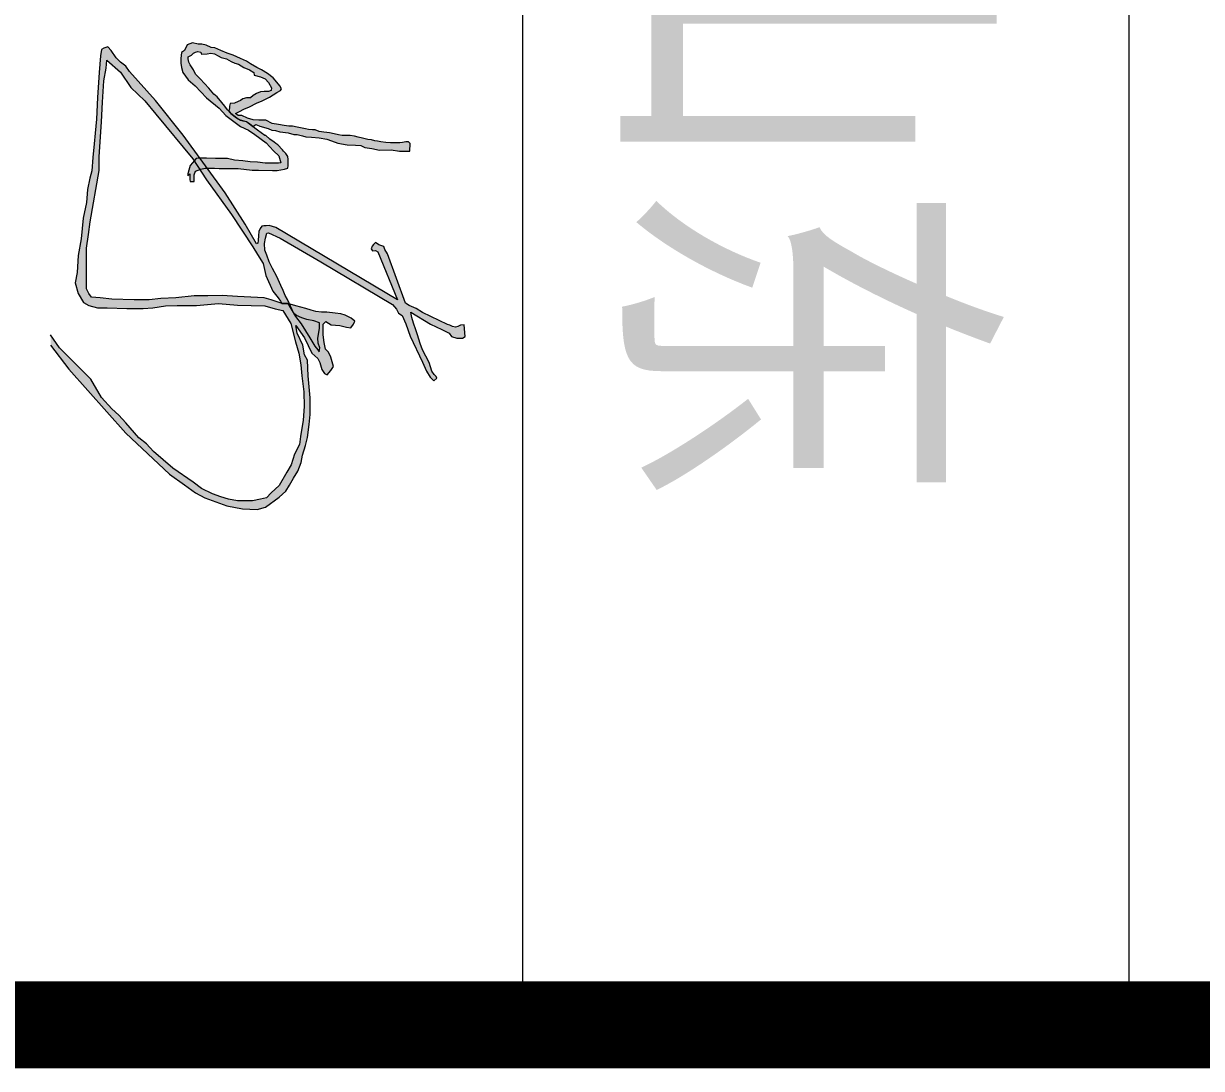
# Model space of a CAD drawing. Header units: inches. Extents: x -3733042 to -3450527, y 579159 to 997713.
# Drawn here: x -3723318 to -3721289, y 702138 to 703937 of the extents above; entities that cross this region are included whole.
import ezdxf
from ezdxf.enums import TextEntityAlignment as Align

# ---------------------------------------------------------------- set-up
doc = ezdxf.new("R2010")
doc.units = ezdxf.units.IN
doc.header["$LTSCALE"] = 1000
doc.header["$MEASUREMENT"] = 0
doc.linetypes.add('LENGSHUI', pattern=[22, 20, -1, 0, -1])
doc.layers.get('0').update_dxf_attribs({"lineweight": 18})
doc.layers.add('00签名', color=7, linetype='LENGSHUI', lineweight=18)
doc.layers.add('PUB_TITLE', color=153, linetype='Continuous', lineweight=18)
doc.styles.add('-黑体', font='', dxfattribs={"width": 0.7})
doc.styles.get('-黑体').set_extended_font_data('微软雅黑')

msp = doc.modelspace()

# ---------------------------------------------------------------- hatches: boundary and pattern name
at = {"layer": '00签名', "linetype": 'Continuous'}
for points in [[(-3723271.686067839, 703383.2400474205), (-3723239.884304023, 703341.8395552456), (-3723142.178411953, 703231.8067573876), (-3723066.851831057, 703160.7413549477), (-3723041.016133539, 703142.7569472251), (-3723021.920848342, 703128.7069970308), (-3723005.634323249, 703120.2770269159), (-3722968.004688967, 703106.2270767215), (-3722941.047119222, 703101.1681517015), (-3722915.773377702, 703100.0460415846), (-3722901.170680834, 703103.9781417423), (-3722877.966283632, 703121.0879636373), (-3722866.526246562, 703131.5405608108), (-3722860.060182995, 703141.9908006118), (-3722853.096416113, 703153.9379730243), (-3722845.635965799, 703166.3801940184), (-3722840.165308865, 703181.3094447854), (-3722837.677812171, 703193.7540231551), (-3722832.703838667, 703210.1778491616), (-3722829.22297511, 703224.1122880201), (-3722826.238794985, 703246.5097002323), (-3722824.249001606, 703263.9306955214), (-3722824.249001606, 703292.2993365697), (-3722827.730885047, 703330.1234055042), (-3722829.22297511, 703357.4972346403), (-3722834.19592873, 703366.457613949), (-3722837.181128739, 703382.8814399556), (-3722846.631372431, 703403.78427693), (-3722849.117849241, 703417.223667208), (-3722834.19592873, 703395.8210669041), (-3722821.761504912, 703369.4420496776), (-3722811.316874474, 703359.9866217868), (-3722807.834991033, 703353.5156296277), (-3722804.353107592, 703341.0734086323), (-3722799.876837404, 703334.1050105186), (-3722795.400567216, 703332.1153866984), (-3722788.934503649, 703339.5811907673), (-3722784.458233461, 703346.5495888846), (-3722788.934503649, 703362.4760089362), (-3722792.914090406, 703370.9366249187), (-3722797.888063909, 703376.4104477946), (-3722800.374540719, 703387.8578568784), (-3722801.866630782, 703400.7974838287), (-3722801.866630782, 703419.213291028), (-3722797.326107912, 703423.8879640544), (-3722788.543888137, 703418.2373381107), (-3722773.490402611, 703416.9832150412), (-3722762.199268582, 703413.8455499901), (-3722754.672525819, 703413.2161310794), (-3722749.654697309, 703419.4938185562), (-3722747.773011619, 703424.515025589), (-3722754.045297255, 703429.5362326219), (-3722764.080954273, 703434.557439653), (-3722771.60871692, 703437.0680431696), (-3722781.644373938, 703438.3245236148), (-3722796.071650785, 703440.2057082208), (-3722804.852850675, 703440.2057082206), (-3722814.889527577, 703440.8351271313), (-3722823.043498904, 703443.3457306477), (-3722831.824698794, 703446.4833956974), (-3722840.606918568, 703448.3669376791), (-3722849.388118459, 703450.8775411955), (-3722863.188166742, 703454.642267783), (-3722872.596595197, 703454.642267783), (-3722881.378814971, 703457.7822902086), (-3722891.414471989, 703460.9199552599), (-3722903.960063145, 703464.6870392216), (-3722949.874213885, 703466.6460171755), (-3722975.782323156, 703468.8996669056), (-3723000.565500548, 703467.7728420412), (-3723024.220686408, 703467.7728420413), (-3723055.762634029, 703464.392367446), (-3723081.6707433, 703463.2631852094), (-3723101.948073872, 703461.0095354796), (-3723127.856183142, 703461.0095354795), (-3723166.156900992, 703462.1363603434), (-3723186.433211681, 703464.3923674459), (-3723201.130757746, 703465.5663397958), (-3723205.575411535, 703472.2353513893), (-3723209.463208745, 703480.0170436024), (-3723210.01904544, 703489.4677567428), (-3723210.01904544, 703508.9231659622), (-3723209.463208745, 703527.8222348741), (-3723209.463208745, 703550.0569882662), (-3723206.130228346, 703573.9584052151), (-3723203.353084641, 703595.6368182997), (-3723187.845750803, 703684.0053473205), (-3723187.845750803, 703707.1382602797), (-3723186.444430403, 703733.0764485331), (-3723183.642809485, 703767.4257479082), (-3723182.241489085, 703801.7750472833), (-3723180.139508484, 703838.2271244366), (-3723175.936567166, 703859.9597571286), (-3723174.535246765, 703873.979061457), (-3723151.41753969, 703852.9489262758), (-3723133.202414249, 703827.0130953985), (-3723109.384046973, 703803.8778250631), (-3723090.469281216, 703780.7449121017), (-3723026.806091951, 703704.1561819254), (-3723003.279411454, 703667.5367312039), (-3722959.728331579, 703608.2299112399), (-3722923.241987086, 703552.4214345829), (-3722915.457213711, 703539.2743587045), (-3722905.725482078, 703523.6944726597), (-3722900.859616261, 703503.2442515303), (-3722888.695461662, 703475.978861608), (-3722879.450214624, 703464.7789768156), (-3722875.557317994, 703458.937403564), (-3722873.519590075, 703454.6021924217), (-3722862.746557038, 703454.6021924217), (-3722849.818509442, 703432.6102485704), (-3722839.907278252, 703420.1067358465), (-3722825.256646844, 703395.5263951303), (-3722816.638628368, 703381.2972844976), (-3722811.466797399, 703375.2600491879), (-3722808.881391856, 703371.3798112648), (-3722808.019590009, 703378.711245009), (-3722810.604995551, 703386.4717208534), (-3722811.036406416, 703395.094995652), (-3722808.451000874, 703411.9125031498), (-3722808.451000874, 703421.3985769049), (-3722817.930821198, 703425.281172202), (-3722829.997066947, 703427.4358122147), (-3722838.615085423, 703430.4556085577), (-3722848.094905746, 703434.3358464792), (-3722852.835325849, 703437.3532854478), (-3722863.608358886, 703461.9312687898), (-3722867.486977142, 703468.8313030544), (-3722870.934184532, 703477.0231783768), (-3722875.24319377, 703485.64881055), (-3722882.137608551, 703501.1721196166), (-3722889.463434196, 703515.4012302476), (-3722895.065656148, 703526.6129019129), (-3722898.94325452, 703538.2559730549), (-3722902.391481794, 703546.8792478534), (-3722903.253283642, 703558.0909195176), (-3722901.529679947, 703567.5769932743), (-3722898.943254519, 703576.2002680731), (-3722896.357848978, 703576.6316675514), (-3722876.104995618, 703567.5769932742), (-3722805.858456145, 703526.7614164869), (-3722682.432113432, 703452.876594511), (-3722675.806947986, 703444.9982499568), (-3722672.438271652, 703438.2561597636), (-3722666.181284273, 703433.9233059955), (-3722659.924296895, 703419.9558638983), (-3722652.224173878, 703398.7677846457), (-3722631.04832564, 703353.9800323426), (-3722624.310972971, 703338.08661553), (-3722618.053985593, 703327.9734802396), (-3722611.316632924, 703321.7122943816), (-3722606.503801068, 703326.0475055226), (-3722607.465551532, 703329.418550619), (-3722610.83524775, 703332.7895957173), (-3722615.166694433, 703338.5675198664), (-3722619.498141115, 703353.4967706335), (-3722625.272723435, 703364.093167634), (-3722631.04832564, 703375.1681115937), (-3722634.898387149, 703386.2454129294), (-3722639.711219005, 703401.1746636996), (-3722642.598510165, 703409.3618242719), (-3722646.449591557, 703420.920029944), (-3722649.336882717, 703430.5522608989), (-3722650.78103824, 703436.3301850479), (-3722651.26140353, 703440.1821344794), (-3722617.091215245, 703418.9940552282), (-3722597.840907703, 703410.3236329434), (-3722584.846567656, 703403.5815427487), (-3722580.996506148, 703398.2845229364), (-3722571.852227609, 703394.9134778399), (-3722562.226563896, 703394.9134778398), (-3722557.740094869, 703397.9686347938), (-3722559.159773179, 703418.3222035837), (-3722565.781878974, 703417.3768965307), (-3722570.03989402, 703415.0100928412), (-3722574.296889181, 703414.0624284155), (-3722579.50033655, 703415.481567679), (-3722583.757331712, 703417.3768965306), (-3722588.015346757, 703418.7960357941), (-3722631.062604014, 703439.6234367961), (-3722641.942724854, 703446.2500156554), (-3722653.768278017, 703451.457455246), (-3722660.391403695, 703455.2433982022), (-3722691.138861801, 703540.4483310544), (-3722695.869083067, 703548.0225743377), (-3722697.760967596, 703552.7561817198), (-3722706.275977803, 703556.0682924608), (-3722712.022003377, 703560.0145368606), (-3722715.343765054, 703556.3582494876), (-3722717.669100217, 703553.3667416344), (-3722719.330490998, 703548.7132849768), (-3722717.005155835, 703545.3893873646), (-3722711.689521244, 703546.3865566473), (-3722707.703815184, 703544.0598283176), (-3722673.820214259, 703460.9576732466), (-3722883.442039986, 703585.7264171911), (-3722894.979985905, 703589.2129736234), (-3722900.174254319, 703588.4704007511), (-3722904.25582946, 703588.4704007513), (-3722907.965146997, 703588.0979356292), (-3722910.562791146, 703584.0149635245), (-3722912.788177692, 703578.8169534277), (-3722913.53065313, 703572.136154963), (-3722914.272108684, 703563.5953882615), (-3722914.643346403, 703558.769843287), (-3722916.869752833, 703557.6571626668), (-3722936.659578928, 703591.2968924087), (-3722971.183666906, 703645.4622792556), (-3723043.293534161, 703744.7878835278), (-3723091.154643158, 703804.6534011719), (-3723135.454317775, 703854.474147379), (-3723142.139656367, 703863.6726214816), (-3723151.331869447, 703870.3628494438), (-3723158.852492907, 703877.8875878684), (-3723167.209421118, 703890.4311759534), (-3723173.059474844, 703897.1214039137), (-3723179.743793552, 703894.6131577733), (-3723183.922257659, 703892.1025542567), (-3723185.593847278, 703881.2327018512), (-3723188.100721764, 703852.8027690757), (-3723190.607596251, 703809.3186447026), (-3723192.279185871, 703772.5271056622), (-3723194.786060357, 703748.2767973325), (-3723196.457649976, 703729.8798491278), (-3723198.964524463, 703706.466408637), (-3723200.635094198, 703683.0529681462), (-3723203.978273437, 703670.5093800628), (-3723208.156737542, 703651.27792139), (-3723209.827307277, 703628.6989913654), (-3723215.677361003, 703601.9404368936), (-3723219.019520357, 703565.9834083194), (-3723224.034289214, 703537.5534755458), (-3723225.70485895, 703508.286674932), (-3723229.048038188, 703490.7265945626), (-3723224.034289214, 703472.3296463579), (-3723214.842076135, 703456.4409442917), (-3723205.649863055, 703451.4244520074), (-3723190.607596251, 703447.2424701893), (-3723173.894759711, 703447.2424701895), (-3723140.468066748, 703446.4079597249), (-3723112.056142642, 703446.4079597249), (-3723095.343306102, 703447.2424701893), (-3723073.615700705, 703450.5875841688), (-3723053.560704811, 703451.4244520073), (-3723032.669404166, 703451.4244520074), (-3723020.134011848, 703451.4244520074), (-3722982.529874663, 703454.7695659884), (-3722949.939486451, 703452.2613198481), (-3722902.306831435, 703450.5875841687), (-3722884.757690144, 703445.5710918859), (-3722871.387012958, 703443.0628457437), (-3722858.017355657, 703420.4839157175), (-3722849.660427445, 703388.7088689614), (-3722843.81037372, 703369.4774102921), (-3722840.468214366, 703349.4067264061), (-3722838.796624747, 703330.175267737), (-3722835.454465392, 703302.5798454263), (-3722834.618160641, 703277.495026634), (-3722836.28975026, 703254.0815861431), (-3722841.303499234, 703225.6492959935), (-3722842.975088852, 703212.2711974442), (-3722851.332017065, 703195.5456275424), (-3722857.181050905, 703177.1486793343), (-3722864.70269425, 703164.6074486267), (-3722878.072351551, 703141.1940081363), (-3722891.443028737, 703128.6504200511), (-3722899.799956948, 703120.2888137858), (-3722909.827454895, 703117.7805676452), (-3722924.033416948, 703115.2699641288), (-3722939.910968621, 703115.2699641287), (-3722949.939486451, 703115.2699641287), (-3722964.980733372, 703117.7805676452), (-3722978.351410557, 703121.9601920908), (-3722992.55737261, 703126.9766843732), (-3723011.777083636, 703136.1751584774), (-3723025.984065574, 703147.0473682575), (-3723061.102745832, 703171.2104537415), (-3723094.118425607, 703199.7417536047), (-3723106.124498209, 703213.2589372328), (-3723119.630819946, 703223.770468762), (-3723142.141696136, 703249.2984739026), (-3723154.147768738, 703262.8133001548), (-3723166.153841341, 703273.3271890599), (-3723184.162950246, 703292.8486047543), (-3723202.171039266, 703324.3855567165), (-3723256.197346096, 703378.4472190993), (-3723271.686067839, 703400.7654563233)], [(-3722652.30984412, 703730.5092680367), (-3722655.324620761, 703733.0222289275), (-3722659.846785723, 703733.0222289275), (-3722665.374556153, 703732.0179875202), (-3722669.896721114, 703731.5135094422), (-3722675.926274396, 703731.5135094422), (-3722680.448439357, 703731.5135094422), (-3722685.976209787, 703731.5135094422), (-3722694.015954124, 703732.0179875202), (-3722702.557481311, 703733.5267070053), (-3722708.587034592, 703734.5309484109), (-3722713.110219438, 703735.0330691128), (-3722719.139772719, 703736.541788598), (-3722725.169326, 703737.548387378), (-3722734.213655922, 703739.559227565), (-3722741.750597524, 703741.570067752), (-3722748.28295354, 703743.0787872357), (-3722755.318112291, 703744.0853860172), (-3722762.855053893, 703744.0853860172), (-3722769.387409909, 703744.0853860172), (-3722775.919765925, 703745.5941055008), (-3722782.953904793, 703747.1004676116), (-3722790.993649129, 703748.609187095), (-3722795.51581409, 703749.113665173), (-3722801.04358452, 703750.1179065785), (-3722809.083328857, 703751.1245053585), (-3722815.614664989, 703753.6374662493), (-3722820.639632686, 703754.1419443272), (-3722827.171988701, 703754.6440650291), (-3722832.699759132, 703755.6483064381), (-3722846.80883222, 703758.5832373078), (-3722854.930167264, 703760.3889859394), (-3722861.246307905, 703760.3889859394), (-3722869.368662833, 703761.2918602554), (-3722879.294172395, 703763.0976088888), (-3722890.123299043, 703764.9057148944), (-3722900.951405807, 703770.3229607908), (-3722912.683129657, 703770.3229607908), (-3722922.608639219, 703771.2258351068), (-3722932.535168666, 703773.934458056), (-3722942.461698113, 703778.4488296366), (-3722948.777838754, 703778.4488296366), (-3722953.289804876, 703782.0603268999), (-3722946.071067034, 703785.6741815389), (-3722938.851309307, 703789.2856788039), (-3722928.925799745, 703793.8000503861), (-3722917.194075895, 703800.1201705984), (-3722907.268566332, 703803.7316678615), (-3722894.635265165, 703810.0541454498), (-3722882.001963999, 703818.1800142938), (-3722875.684803474, 703821.7915115603), (-3722873.880628956, 703824.5001345098), (-3722876.587400675, 703829.9197377801), (-3722882.001964, 703836.2398579924), (-3722888.318104641, 703843.4628525208), (-3722898.244634088, 703850.6882044247), (-3722908.171163534, 703857.0083246368), (-3722916.292498578, 703861.5226962175), (-3722927.120605342, 703867.8428164317), (-3722934.340363069, 703872.359545385), (-3722944.265872631, 703876.8739169674), (-3722956.899173798, 703882.2911628636), (-3722967.728300445, 703885.902660127), (-3722978.556407209, 703890.4170317076), (-3722988.482936656, 703894.9337606626), (-3722994.799077298, 703895.8366349799), (-3723003.823009543, 703899.4481322432), (-3723011.04276727, 703901.2538808783), (-3723017.358907911, 703901.2538808783), (-3723027.285437357, 703903.9625038258), (-3723036.309369603, 703900.3510065591), (-3723040.821335725, 703890.4170317076), (-3723046.235899049, 703886.8055344445), (-3723047.137476367, 703876.8739169674), (-3723047.137476366, 703868.7456907475), (-3723046.235899049, 703861.5226962176), (-3723043.528107445, 703852.4939530563), (-3723034.5041752, 703839.8513552571), (-3723022.773471234, 703829.9197377801), (-3723002.921432225, 703809.151271134), (-3722981.264198814, 703791.0914274355), (-3722969.532474964, 703778.4488296364), (-3722944.265872631, 703759.4861116237), (-3722930.729974263, 703753.1659914115), (-3722919.9018675, 703745.9429968833), (-3722900.048808606, 703731.4946504495), (-3722887.415507439, 703717.949178333), (-3722878.391575194, 703708.9204351702), (-3722874.782206273, 703697.1807116872), (-3722879.294172395, 703696.2778373715), (-3722890.123299043, 703696.2778373715), (-3722901.854003009, 703696.2778373715), (-3722915.389901376, 703698.0835860029), (-3722928.023202543, 703698.9864603187), (-3722940.65650371, 703700.7945663264), (-3722955.094999279, 703701.6974406422), (-3722966.825703245, 703704.4060635895), (-3722975.84963549, 703704.4060635895), (-3722987.580339455, 703704.4060635895), (-3723002.921432225, 703705.3089379072), (-3723012.846941788, 703705.3089379071), (-3723017.358907911, 703705.3089379071), (-3723020.968276832, 703704.4060635895), (-3723027.285437357, 703697.1807116872), (-3723030.894806279, 703692.6663401066), (-3723033.601577998, 703684.5404712624), (-3723035.406772401, 703678.2179936741), (-3723035.406772401, 703676.4122450425), (-3723035.406772401, 703674.606496411), (-3723031.79740348, 703678.2179936741), (-3723031.79740348, 703674.606496411), (-3723031.79740348, 703668.286376197), (-3723030.894806278, 703664.6748789338), (-3723024.578665637, 703664.6748789338), (-3723024.578665637, 703670.9949991462), (-3723024.578665637, 703676.4122450425), (-3723021.870874033, 703682.7347226292), (-3723012.846941788, 703686.346219894), (-3723005.628203946, 703688.1519685257), (-3722998.409466103, 703688.1519685258), (-3722989.385533858, 703688.1519685258), (-3722981.264198814, 703687.2490942101), (-3722965.923106043, 703687.24909421), (-3722955.996576596, 703687.24909421), (-3722948.777838754, 703687.24909421), (-3722924.413833622, 703684.5404712624), (-3722913.584706974, 703684.5404712624), (-3722889.220701842, 703683.6375969449), (-3722881.099366798, 703683.6375969449), (-3722868.466065631, 703686.3462198939), (-3722863.051502308, 703688.1519685257), (-3722862.148905106, 703692.6663401066), (-3722862.148905106, 703696.2778373713), (-3722862.148905106, 703702.6003149579), (-3722863.051502308, 703708.0175608544), (-3722866.660871229, 703713.4348067527), (-3722870.27024015, 703717.0463040173), (-3722872.075434553, 703719.7549269649), (-3722880.196769597, 703727.8831531848), (-3722883.806138518, 703730.5917761319), (-3722886.513930122, 703732.3975247655), (-3722893.732667964, 703737.8147706635), (-3722900.951405807, 703744.1372482486), (-3722902.75660021, 703744.1372482484), (-3722909.072740851, 703748.6516198309), (-3722915.389901376, 703753.1659914115), (-3722919.901867499, 703756.7774886746), (-3722923.51123642, 703759.4861116238), (-3722928.925799744, 703764.0004832045), (-3722934.340363069, 703767.6143378435), (-3722944.265872631, 703770.322960791), (-3722950.583033157, 703773.9344580559), (-3722961.41113992, 703782.0603268999), (-3722966.825703245, 703788.3828044881), (-3722971.337669367, 703794.702924702), (-3722976.752232691, 703801.0230449141), (-3722984.873567735, 703810.9570197656), (-3722990.288131058, 703815.4713913465), (-3722999.311043421, 703825.4030088253), (-3723013.749538989, 703841.657103889), (-3723021.870874033, 703849.7853301088), (-3723025.480242954, 703857.0083246367), (-3723030.894806278, 703866.0370678), (-3723033.601577998, 703870.5537967535), (-3723034.5041752, 703875.9710426513), (-3723034.5041752, 703879.5825399146), (-3723029.09063176, 703882.2911628637), (-3723025.480242954, 703885.902660127), (-3723021.870874033, 703887.7084087601), (-3723018.261505112, 703888.611283076), (-3723012.846941788, 703887.7084087601), (-3723011.945364471, 703884.0969114952), (-3723002.018835024, 703884.9997858111), (-3722995.701674499, 703885.9026601269), (-3722989.385533858, 703884.999785811), (-3722983.068373332, 703881.3882885479), (-3722977.653810008, 703878.6796655989), (-3722968.630897647, 703875.9710426513), (-3722960.508542719, 703871.4566710691), (-3722954.192402077, 703868.7456907475), (-3722947.875241552, 703866.9399421158), (-3722938.851309307, 703861.5226962175), (-3722928.925799745, 703857.0083246368), (-3722921.706042018, 703852.493953056), (-3722920.804464701, 703847.9772241012), (-3722909.975338053, 703845.2686011537), (-3722901.854003009, 703841.6571038889), (-3722896.439439685, 703835.3369836768), (-3722891.025896245, 703826.3058831411), (-3722891.927473562, 703821.7915115603), (-3722896.439439684, 703819.9857629288), (-3722903.659197411, 703819.9857629287), (-3722909.975338053, 703819.0828886129), (-3722917.194075895, 703816.3742656624), (-3722922.608639219, 703812.7627683972), (-3722927.120605342, 703809.1512711341), (-3722934.340363069, 703809.151271134), (-3722940.65650371, 703807.3455225008), (-3722944.265872631, 703804.6345421791), (-3722948.777838754, 703802.8287935457), (-3722955.094999279, 703800.1201705985), (-3722962.313737121, 703799.2172962826), (-3722963.216334323, 703794.702924702), (-3722963.216334323, 703791.9943017513), (-3722964.662529613, 703786.3743216753), (-3722961.41113992, 703782.0603268999), (-3722951.279613821, 703774.6958899205), (-3722944.265872631, 703770.3229607908), (-3722940.492302411, 703769.299860391), (-3722934.328124462, 703768.0645963143), (-3722928.925799744, 703764.0004832044), (-3722923.51123642, 703759.4861116237), (-3722917.993664829, 703762.8217961076), (-3722912.292514144, 703760.6647987207), (-3722910.905472118, 703760.0471666815), (-3722896.90246695, 703756.0419879257), (-3722890.665877248, 703753.2296405124), (-3722883.980538655, 703752.5601462437), (-3722877.022891076, 703750.5705224236), (-3722871.555293792, 703750.0731164686), (-3722862.113209172, 703748.580898605), (-3722852.670104667, 703746.0962262028), (-3722846.784355007, 703745.9170657662), (-3722837.523809711, 703743.727065139), (-3722831.872633336, 703741.6384316034), (-3722822.154160192, 703741.037301186), (-3722808.935445699, 703740.1273547458), (-3722795.516833974, 703737.6403249721), (-3722787.564799648, 703735.1532951968), (-3722777.087532925, 703731.1434016929), (-3722760.656184327, 703728.0764578686), (-3722746.241146086, 703727.449396334), (-3722737.466065499, 703726.8223347961), (-3722730.571650718, 703723.687027119), (-3722718.037278284, 703721.8058425133), (-3722704.874657404, 703718.6705348365), (-3722684.818641625, 703719.2975963709), (-3722670.402583501, 703717.4164117655), (-3722658.494419747, 703717.4164117655), (-3722652.853442209, 703717.4164117655)]]:
    msp.add_hatch(color=256, dxfattribs=at).paths.add_polyline_path(points, flags=0)

# ---------------------------------------------------------------- linework, layer by layer
msp.add_lwpolyline([(-3723271.686067839, 703383.2400474205), (-3723239.884304023, 703341.8395552457), (-3723142.178411953, 703231.8067573876), (-3723066.851831057, 703160.7413549479), (-3723041.016133539, 703142.7569472251), (-3723021.920848342, 703128.7069970308), (-3723005.634323248, 703120.2770269158), (-3722968.004688967, 703106.2270767215), (-3722941.047119221, 703101.1681517017), (-3722915.773377702, 703100.0460415847), (-3722901.170680834, 703103.9781417422), (-3722877.966283632, 703121.0879636373), (-3722866.526246562, 703131.540560811), (-3722860.060182995, 703141.9908006116), (-3722853.096416113, 703153.9379730247), (-3722845.6359658, 703166.3801940184), (-3722840.165308865, 703181.3094447855), (-3722837.677812171, 703193.7540231551), (-3722832.703838667, 703210.1778491616), (-3722829.22297511, 703224.11228802), (-3722826.238794984, 703246.5097002323), (-3722824.249001606, 703263.9306955214), (-3722824.249001606, 703292.29933657), (-3722827.730885047, 703330.1234055037), (-3722829.22297511, 703357.4972346405), (-3722834.19592873, 703366.4576139491), (-3722837.181128739, 703382.8814399557), (-3722846.631372431, 703403.78427693), (-3722849.117849241, 703417.2236672079), (-3722834.19592873, 703395.8210669042), (-3722821.761504912, 703369.4420496776), (-3722811.316874474, 703359.9866217867), (-3722807.834991033, 703353.5156296276), (-3722804.353107592, 703341.0734086325), (-3722799.876837404, 703334.1050105186), (-3722795.400567215, 703332.1153866984), (-3722788.934503649, 703339.5811907673), (-3722784.458233461, 703346.5495888848), (-3722788.934503649, 703362.4760089363), (-3722792.914090406, 703370.9366249185), (-3722797.888063909, 703376.4104477948), (-3722800.37454072, 703387.8578568784), (-3722801.866630782, 703400.7974838289), (-3722801.866630782, 703419.213291028), (-3722797.326107912, 703423.8879640544), (-3722788.543888137, 703418.2373381107), (-3722773.490402611, 703416.9832150413), (-3722762.199268582, 703413.8455499901), (-3722754.672525818, 703413.2161310795), (-3722749.65469731, 703419.4938185562), (-3722747.773011618, 703424.5150255888), (-3722754.045297255, 703429.5362326219), (-3722764.080954273, 703434.557439653), (-3722771.60871692, 703437.0680431696), (-3722781.644373938, 703438.3245236148), (-3722796.071650785, 703440.2057082206), (-3722804.852850675, 703440.2057082206), (-3722814.889527577, 703440.8351271312), (-3722823.043498904, 703443.3457306478), (-3722831.824698794, 703446.4833956974), (-3722840.606918569, 703448.3669376789), (-3722849.388118459, 703450.8775411955), (-3722863.188166742, 703454.642267783), (-3722872.596595197, 703454.642267783), (-3722881.378814971, 703457.7822902086), (-3722891.414471989, 703460.9199552598), (-3722903.960063145, 703464.6870392213), (-3722949.874213885, 703466.6460171757), (-3722975.782323156, 703468.8996669053), (-3723000.565500548, 703467.7728420413), (-3723024.220686408, 703467.7728420413), (-3723055.762634029, 703464.392367446), (-3723081.6707433, 703463.2631852092), (-3723101.948073872, 703461.0095354795), (-3723127.856183142, 703461.0095354795), (-3723166.156900992, 703462.1363603434), (-3723186.433211681, 703464.392367446), (-3723201.130757746, 703465.5663397958), (-3723205.575411534, 703472.2353513893), (-3723209.463208745, 703480.0170436024), (-3723210.01904544, 703489.467756743), (-3723210.01904544, 703508.9231659623), (-3723209.463208745, 703527.822234874), (-3723209.463208745, 703550.0569882662), (-3723206.130228346, 703573.958405215), (-3723203.353084641, 703595.6368182998), (-3723187.845750803, 703684.0053473202), (-3723187.845750803, 703707.1382602799), (-3723186.444430403, 703733.0764485331), (-3723183.642809485, 703767.4257479081), (-3723182.241489085, 703801.7750472834), (-3723180.139508484, 703838.2271244366), (-3723175.936567166, 703859.9597571286), (-3723174.535246765, 703873.9790614571), (-3723151.41753969, 703852.9489262757), (-3723133.202414249, 703827.0130953985), (-3723109.384046973, 703803.8778250628), (-3723090.469281216, 703780.744912102), (-3723026.806091951, 703704.1561819256), (-3723003.279411454, 703667.5367312039), (-3722959.728331579, 703608.2299112399), (-3722923.241987086, 703552.421434583), (-3722915.457213711, 703539.2743587046), (-3722905.725482077, 703523.6944726597), (-3722900.859616261, 703503.2442515303), (-3722888.695461662, 703475.978861608), (-3722879.450214624, 703464.7789768156), (-3722875.557317994, 703458.9374035641), (-3722873.519590075, 703454.6021924217), (-3722862.746557039, 703454.6021924217), (-3722849.818509441, 703432.6102485702), (-3722839.907278252, 703420.1067358466), (-3722825.256646844, 703395.5263951303), (-3722816.638628368, 703381.2972844978), (-3722811.466797399, 703375.2600491879), (-3722808.881391856, 703371.3798112648), (-3722808.019590009, 703378.7112450089), (-3722810.604995551, 703386.4717208532), (-3722811.036406417, 703395.0949956522), (-3722808.451000874, 703411.91250315), (-3722808.451000874, 703421.3985769047), (-3722817.930821197, 703425.2811722021), (-3722829.997066947, 703427.4358122145), (-3722838.615085423, 703430.4556085578), (-3722848.094905746, 703434.3358464792), (-3722852.835325849, 703437.3532854478), (-3722863.608358886, 703461.9312687898), (-3722867.486977142, 703468.8313030544), (-3722870.934184532, 703477.0231783767), (-3722875.24319377, 703485.64881055), (-3722882.13760855, 703501.1721196166), (-3722889.463434197, 703515.4012302473), (-3722895.065656148, 703526.612901913), (-3722898.94325452, 703538.2559730547), (-3722902.391481794, 703546.8792478535), (-3722903.253283642, 703558.0909195177), (-3722901.529679946, 703567.5769932742), (-3722898.94325452, 703576.2002680732), (-3722896.357848978, 703576.6316675512), (-3722876.104995618, 703567.5769932742), (-3722805.858456145, 703526.7614164869), (-3722682.432113432, 703452.876594511), (-3722675.806947986, 703444.9982499568), (-3722672.438271652, 703438.2561597637), (-3722666.181284273, 703433.9233059954), (-3722659.924296895, 703419.9558638983), (-3722652.224173878, 703398.7677846457), (-3722631.04832564, 703353.9800323428), (-3722624.310972971, 703338.0866155295), (-3722618.053985593, 703327.9734802399), (-3722611.316632924, 703321.7122943819), (-3722606.503801068, 703326.0475055225), (-3722607.465551532, 703329.4185506192), (-3722610.835247751, 703332.7895957174), (-3722615.166694433, 703338.5675198665), (-3722619.498141115, 703353.4967706335), (-3722625.272723436, 703364.0931676341), (-3722631.04832564, 703375.1681115938), (-3722634.898387149, 703386.2454129292), (-3722639.711219005, 703401.1746636996), (-3722642.598510165, 703409.3618242719), (-3722646.449591557, 703420.920029944), (-3722649.336882717, 703430.5522608991), (-3722650.78103824, 703436.3301850478), (-3722651.26140353, 703440.1821344792), (-3722617.091215245, 703418.9940552282), (-3722597.840907703, 703410.3236329436), (-3722584.846567656, 703403.5815427488), (-3722580.996506148, 703398.2845229363), (-3722571.852227609, 703394.9134778398), (-3722562.226563896, 703394.9134778398), (-3722557.740094869, 703397.9686347939), (-3722559.15977318, 703418.3222035838), (-3722565.781878973, 703417.3768965305), (-3722570.03989402, 703415.0100928411), (-3722574.296889181, 703414.0624284154), (-3722579.500336549, 703415.4815676791), (-3722583.757331712, 703417.3768965305), (-3722588.015346757, 703418.7960357942), (-3722631.062604014, 703439.6234367961), (-3722641.942724854, 703446.2500156552), (-3722653.768278017, 703451.457455246), (-3722660.391403695, 703455.243398202), (-3722691.138861801, 703540.4483310544), (-3722695.869083067, 703548.0225743378), (-3722697.760967596, 703552.7561817197), (-3722706.275977803, 703556.0682924608), (-3722712.022003377, 703560.0145368605), (-3722715.343765054, 703556.3582494876), (-3722717.669100217, 703553.3667416343), (-3722719.330490998, 703548.7132849769), (-3722717.005155835, 703545.3893873646), (-3722711.689521244, 703546.3865566473), (-3722707.703815184, 703544.0598283176), (-3722673.820214259, 703460.9576732466), (-3722883.442039986, 703585.7264171912), (-3722894.979985905, 703589.2129736232), (-3722900.174254319, 703588.4704007513), (-3722904.25582946, 703588.4704007513), (-3722907.965146997, 703588.097935629), (-3722910.562791146, 703584.0149635245), (-3722912.788177692, 703578.816953428), (-3722913.53065313, 703572.1361549633), (-3722914.272108684, 703563.5953882614), (-3722914.643346403, 703558.7698432867), (-3722916.869752833, 703557.657162667), (-3722936.659578928, 703591.2968924086), (-3722971.183666906, 703645.4622792556), (-3723043.293534162, 703744.7878835277), (-3723091.154643158, 703804.6534011718), (-3723135.454317775, 703854.4741473792), (-3723142.139656367, 703863.6726214817), (-3723151.331869447, 703870.3628494436), (-3723158.852492907, 703877.8875878683), (-3723167.209421119, 703890.4311759534), (-3723173.059474844, 703897.1214039136), (-3723179.743793552, 703894.613157773), (-3723183.922257659, 703892.1025542569), (-3723185.593847278, 703881.2327018509), (-3723188.100721764, 703852.8027690757), (-3723190.607596251, 703809.3186447026), (-3723192.27918587, 703772.5271056623), (-3723194.786060357, 703748.2767973325), (-3723196.457649976, 703729.8798491278), (-3723198.964524463, 703706.4664086368), (-3723200.635094198, 703683.0529681462), (-3723203.978273436, 703670.5093800627), (-3723208.156737542, 703651.2779213899), (-3723209.827307277, 703628.6989913654), (-3723215.677361002, 703601.9404368935), (-3723219.019520357, 703565.9834083194), (-3723224.034289214, 703537.5534755461), (-3723225.70485895, 703508.286674932), (-3723229.048038188, 703490.7265945625), (-3723224.034289214, 703472.3296463577), (-3723214.842076135, 703456.4409442919), (-3723205.649863055, 703451.4244520074), (-3723190.607596251, 703447.2424701895), (-3723173.894759711, 703447.2424701895), (-3723140.468066748, 703446.4079597249), (-3723112.056142642, 703446.4079597249), (-3723095.343306102, 703447.2424701895), (-3723073.615700705, 703450.5875841687), (-3723053.560704811, 703451.4244520074), (-3723032.669404166, 703451.4244520074), (-3723020.134011848, 703451.4244520074), (-3722982.529874663, 703454.7695659886), (-3722949.939486451, 703452.261319848), (-3722902.306831435, 703450.5875841687), (-3722884.757690144, 703445.571091886), (-3722871.387012958, 703443.0628457436), (-3722858.017355657, 703420.4839157175), (-3722849.660427445, 703388.7088689614), (-3722843.810373721, 703369.4774102919), (-3722840.468214366, 703349.4067264063), (-3722838.796624747, 703330.1752677368), (-3722835.454465392, 703302.5798454265), (-3722834.618160641, 703277.4950266338), (-3722836.28975026, 703254.081586143), (-3722841.303499234, 703225.6492959936), (-3722842.975088852, 703212.271197444), (-3722851.332017065, 703195.5456275424), (-3722857.181050905, 703177.1486793341), (-3722864.70269425, 703164.6074486269), (-3722878.072351551, 703141.1940081362), (-3722891.443028737, 703128.6504200511), (-3722899.799956948, 703120.2888137855), (-3722909.827454895, 703117.7805676452), (-3722924.033416948, 703115.2699641287), (-3722939.91096862, 703115.2699641287), (-3722949.939486451, 703115.2699641287), (-3722964.980733372, 703117.7805676452), (-3722978.351410557, 703121.9601920907), (-3722992.55737261, 703126.9766843732), (-3723011.777083637, 703136.1751584775), (-3723025.984065573, 703147.0473682574), (-3723061.102745832, 703171.2104537414), (-3723094.118425607, 703199.7417536046), (-3723106.124498209, 703213.2589372328), (-3723119.630819946, 703223.7704687621), (-3723142.141696136, 703249.2984739026), (-3723154.147768738, 703262.8133001545), (-3723166.153841341, 703273.3271890598), (-3723184.162950245, 703292.8486047544), (-3723202.171039267, 703324.3855567164), (-3723256.197346096, 703378.4472190993), (-3723271.686067839, 703400.7654563234)], dxfattribs=at)
msp.add_lwpolyline([(-3722652.30984412, 703730.5092680367), (-3722655.324620761, 703733.0222289275), (-3722659.846785723, 703733.0222289275), (-3722665.374556153, 703732.0179875201), (-3722669.896721114, 703731.5135094422), (-3722675.926274396, 703731.5135094422), (-3722680.448439357, 703731.5135094422), (-3722685.976209787, 703731.5135094422), (-3722694.015954124, 703732.0179875201), (-3722702.557481311, 703733.5267070053), (-3722708.587034592, 703734.5309484109), (-3722713.110219438, 703735.0330691127), (-3722719.139772719, 703736.5417885982), (-3722725.169326, 703737.5483873779), (-3722734.213655923, 703739.559227565), (-3722741.750597524, 703741.570067752), (-3722748.28295354, 703743.0787872357), (-3722755.318112291, 703744.0853860172), (-3722762.855053893, 703744.0853860172), (-3722769.387409909, 703744.0853860172), (-3722775.919765926, 703745.5941055008), (-3722782.953904793, 703747.1004676117), (-3722790.993649129, 703748.6091870948), (-3722795.51581409, 703749.113665173), (-3722801.04358452, 703750.1179065785), (-3722809.083328857, 703751.1245053585), (-3722815.614664989, 703753.6374662492), (-3722820.639632685, 703754.1419443272), (-3722827.171988701, 703754.6440650291), (-3722832.699759132, 703755.6483064381), (-3722846.80883222, 703758.5832373077), (-3722854.930167264, 703760.3889859394), (-3722861.246307905, 703760.3889859394), (-3722869.368662833, 703761.2918602553), (-3722879.294172396, 703763.0976088888), (-3722890.123299043, 703764.9057148943), (-3722900.951405807, 703770.3229607908), (-3722912.683129657, 703770.3229607908), (-3722922.608639219, 703771.2258351068), (-3722932.535168666, 703773.9344580559), (-3722942.461698112, 703778.4488296366), (-3722948.777838754, 703778.4488296366), (-3722953.289804876, 703782.0603268999), (-3722946.071067033, 703785.6741815389), (-3722938.851309307, 703789.2856788039), (-3722928.925799744, 703793.8000503861), (-3722917.194075895, 703800.1201705984), (-3722907.268566332, 703803.7316678615), (-3722894.635265165, 703810.0541454499), (-3722882.001964, 703818.1800142938), (-3722875.684803474, 703821.7915115604), (-3722873.880628956, 703824.5001345096), (-3722876.587400675, 703829.9197377801), (-3722882.001964, 703836.2398579925), (-3722888.318104641, 703843.4628525206), (-3722898.244634087, 703850.6882044247), (-3722908.171163534, 703857.0083246367), (-3722916.292498578, 703861.5226962176), (-3722927.120605342, 703867.8428164317), (-3722934.340363069, 703872.3595453849), (-3722944.265872631, 703876.8739169674), (-3722956.899173798, 703882.2911628637), (-3722967.728300446, 703885.9026601269), (-3722978.556407209, 703890.4170317076), (-3722988.482936656, 703894.9337606624), (-3722994.799077298, 703895.8366349799), (-3723003.823009543, 703899.4481322434), (-3723011.042767269, 703901.2538808783), (-3723017.358907911, 703901.2538808783), (-3723027.285437357, 703903.9625038257), (-3723036.309369603, 703900.351006559), (-3723040.821335725, 703890.4170317076), (-3723046.235899049, 703886.8055344444), (-3723047.137476366, 703876.8739169674), (-3723047.137476366, 703868.7456907475), (-3723046.235899049, 703861.5226962176), (-3723043.528107445, 703852.4939530562), (-3723034.5041752, 703839.8513552571), (-3723022.773471234, 703829.9197377801), (-3723002.921432225, 703809.151271134), (-3722981.264198814, 703791.0914274355), (-3722969.532474964, 703778.4488296366), (-3722944.265872631, 703759.4861116237), (-3722930.729974263, 703753.1659914117), (-3722919.901867499, 703745.9429968832), (-3722900.048808606, 703731.4946504496), (-3722887.41550744, 703717.949178333), (-3722878.391575194, 703708.9204351703), (-3722874.782206273, 703697.1807116872), (-3722879.294172396, 703696.2778373715), (-3722890.123299043, 703696.2778373715), (-3722901.854003009, 703696.2778373715), (-3722915.389901376, 703698.0835860029), (-3722928.023202544, 703698.9864603187), (-3722940.65650371, 703700.7945663264), (-3722955.094999279, 703701.697440642), (-3722966.825703245, 703704.4060635895), (-3722975.84963549, 703704.4060635895), (-3722987.580339455, 703704.4060635895), (-3723002.921432225, 703705.3089379071), (-3723012.846941788, 703705.3089379071), (-3723017.358907911, 703705.3089379071), (-3723020.968276832, 703704.4060635895), (-3723027.285437357, 703697.1807116872), (-3723030.894806278, 703692.6663401065), (-3723033.601577998, 703684.5404712624), (-3723035.406772401, 703678.2179936742), (-3723035.406772401, 703676.4122450425), (-3723035.406772401, 703674.606496411), (-3723031.79740348, 703678.2179936742), (-3723031.79740348, 703674.606496411), (-3723031.79740348, 703668.286376197), (-3723030.894806278, 703664.6748789338), (-3723024.578665637, 703664.6748789338), (-3723024.578665637, 703670.9949991463), (-3723024.578665637, 703676.4122450425), (-3723021.870874033, 703682.7347226293), (-3723012.846941788, 703686.3462198939), (-3723005.628203945, 703688.1519685258), (-3722998.409466103, 703688.1519685258), (-3722989.385533858, 703688.1519685258), (-3722981.264198814, 703687.24909421), (-3722965.923106043, 703687.24909421), (-3722955.996576597, 703687.24909421), (-3722948.777838754, 703687.24909421), (-3722924.413833622, 703684.5404712624), (-3722913.584706974, 703684.5404712624), (-3722889.220701842, 703683.6375969449), (-3722881.099366798, 703683.6375969449), (-3722868.466065632, 703686.3462198939), (-3722863.051502308, 703688.1519685258), (-3722862.148905106, 703692.6663401065), (-3722862.148905106, 703696.2778373715), (-3722862.148905106, 703702.6003149579), (-3722863.051502308, 703708.0175608544), (-3722866.660871229, 703713.4348067526), (-3722870.27024015, 703717.0463040174), (-3722872.075434553, 703719.7549269648), (-3722880.196769597, 703727.8831531847), (-3722883.806138518, 703730.591776132), (-3722886.513930122, 703732.3975247653), (-3722893.732667965, 703737.8147706635), (-3722900.951405807, 703744.1372482484), (-3722902.75660021, 703744.1372482484), (-3722909.072740851, 703748.6516198308), (-3722915.389901376, 703753.1659914117), (-3722919.901867499, 703756.7774886746), (-3722923.51123642, 703759.4861116237), (-3722928.925799744, 703764.0004832045), (-3722934.340363069, 703767.6143378435), (-3722944.265872631, 703770.3229607908), (-3722950.583033157, 703773.9344580559), (-3722961.41113992, 703782.0603268999), (-3722966.825703245, 703788.382804488), (-3722971.337669367, 703794.702924702), (-3722976.752232691, 703801.0230449141), (-3722984.873567735, 703810.9570197655), (-3722990.288131059, 703815.4713913465), (-3722999.31104342, 703825.4030088253), (-3723013.749538989, 703841.657103889), (-3723021.870874033, 703849.7853301087), (-3723025.480242954, 703857.0083246367), (-3723030.894806278, 703866.0370678), (-3723033.601577998, 703870.5537967534), (-3723034.5041752, 703875.9710426513), (-3723034.5041752, 703879.5825399148), (-3723029.09063176, 703882.2911628637), (-3723025.480242954, 703885.9026601269), (-3723021.870874033, 703887.7084087603), (-3723018.261505112, 703888.6112830759), (-3723012.846941788, 703887.7084087603), (-3723011.945364471, 703884.0969114952), (-3723002.018835024, 703884.9997858111), (-3722995.701674499, 703885.9026601269), (-3722989.385533858, 703884.9997858111), (-3722983.068373332, 703881.3882885479), (-3722977.653810008, 703878.6796655989), (-3722968.630897647, 703875.9710426513), (-3722960.508542719, 703871.4566710693), (-3722954.192402077, 703868.7456907475), (-3722947.875241552, 703866.9399421158), (-3722938.851309307, 703861.5226962176), (-3722928.925799744, 703857.0083246367), (-3722921.706042018, 703852.4939530562), (-3722920.804464701, 703847.9772241012), (-3722909.975338053, 703845.2686011539), (-3722901.854003009, 703841.657103889), (-3722896.439439685, 703835.3369836767), (-3722891.025896245, 703826.3058831411), (-3722891.927473562, 703821.7915115604), (-3722896.439439685, 703819.9857629287), (-3722903.659197411, 703819.9857629287), (-3722909.975338053, 703819.0828886129), (-3722917.194075895, 703816.3742656623), (-3722922.608639219, 703812.7627683972), (-3722927.120605342, 703809.151271134), (-3722934.340363069, 703809.151271134), (-3722940.65650371, 703807.3455225009), (-3722944.265872631, 703804.634542179), (-3722948.777838754, 703802.8287935458), (-3722955.094999279, 703800.1201705984), (-3722962.313737121, 703799.2172962826), (-3722963.216334323, 703794.702924702), (-3722963.216334323, 703791.9943017514), (-3722964.662529613, 703786.3743216753), (-3722961.41113992, 703782.0603268999), (-3722951.279613821, 703774.6958899205), (-3722944.265872631, 703770.3229607908), (-3722940.492302411, 703769.299860391), (-3722934.328124462, 703768.0645963143), (-3722928.925799744, 703764.0004832045), (-3722923.51123642, 703759.4861116237), (-3722917.993664829, 703762.8217961077), (-3722912.292514145, 703760.6647987207), (-3722910.905472117, 703760.0471666815), (-3722896.90246695, 703756.0419879257), (-3722890.665877248, 703753.2296405125), (-3722883.980538655, 703752.5601462437), (-3722877.022891076, 703750.5705224237), (-3722871.555293793, 703750.0731164686), (-3722862.113209172, 703748.5808986052), (-3722852.670104667, 703746.0962262028), (-3722846.784355008, 703745.9170657662), (-3722837.523809711, 703743.727065139), (-3722831.872633335, 703741.6384316034), (-3722822.154160192, 703741.0373011861), (-3722808.935445699, 703740.1273547458), (-3722795.516833974, 703737.6403249721), (-3722787.564799648, 703735.153295197), (-3722777.087532926, 703731.1434016927), (-3722760.656184326, 703728.0764578687), (-3722746.241146086, 703727.449396334), (-3722737.466065499, 703726.8223347961), (-3722730.571650718, 703723.687027119), (-3722718.037278284, 703721.8058425135), (-3722704.874657403, 703718.6705348365), (-3722684.818641625, 703719.2975963709), (-3722670.402583501, 703717.4164117655), (-3722658.494419746, 703717.4164117655), (-3722652.853442209, 703717.4164117655)], close=True, dxfattribs=at)
at = {"layer": 'PUB_TITLE'}
for p, q in [((-3721414.60954366, 708526.7783591173), (-3721414.60954366, 702212.5960888526)), ((-3722458.693935998, 705369.6872239843), (-3722458.693935998, 702212.5960888528))]:
    msp.add_line(p, q, dxfattribs=at)
msp.add_lwpolyline([(-3730864.60954366, 702212.5960888528, 150, 150, 0), (-3670864.60954366, 702212.5960888528, 150, 150, 0), (-3670864.60954366, 786062.5960888528, 150, 150, 0), (-3730864.60954366, 786062.5960888528, 150, 150, 0)], format="xyseb", close=True, dxfattribs=at)

# ---------------------------------------------------------------- texts
at = {"style": '-黑体', "width": 0.8}
msp.add_text('卢山东', height=525, rotation=270, dxfattribs=at).set_placement((-3721973.060705202, 704818.0333142172), align=Align.MIDDLE_LEFT)

doc.saveas('drawing.dxf')
